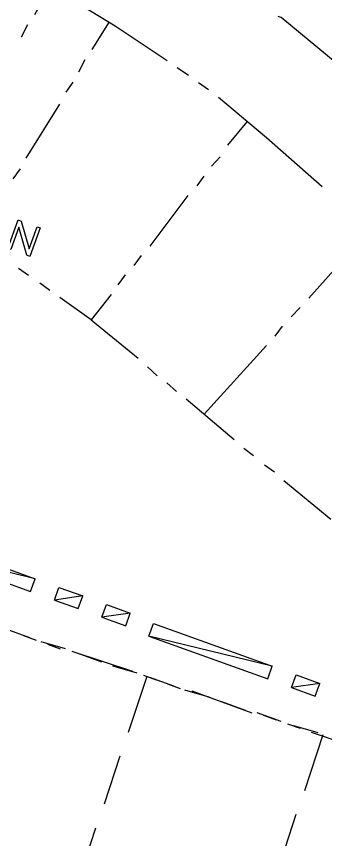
# Model space of a CAD drawing. Header units: feet. Extents: x 2484883 to 2491360, y 414166 to 419420.
# Drawn here: x 2487013 to 2487220, y 417659 to 418212 of the extents above; entities that cross this region are included whole.
import ezdxf

# ---------------------------------------------------------------- set-up
doc = ezdxf.new("R2010")
doc.units = ezdxf.units.FT
for name, color, linetype in [('CLEARING_LIMITS', 4, 'Continuous'), ('EXISTING_DETAIL', 9, 'Continuous'), ('SITE_BASE', 8, 'Continuous')]:
    doc.layers.add(name, color=color, linetype=linetype)

msp = doc.modelspace()

# ---------------------------------------------------------------- linework, layer by layer
at = {"layer": 'CLEARING_LIMITS'}
for points in [[(2487025.51, 417833.91), (2486942.65, 417854.25), (2486945.73, 417862.76), (2487025.51, 417833.91)], [(2487022.43, 417825.4), (2487025.51, 417833.91), (2486942.65, 417854.25), (2487022.43, 417825.4)], [(2487057.42, 417822.38), (2487038.39, 417819.63), (2487041.46, 417828.14), (2487057.42, 417822.38)], [(2487054.34, 417813.87), (2487057.42, 417822.38), (2487038.39, 417819.63), (2487054.34, 417813.87)], [(2487089.33, 417810.84), (2487070.3, 417808.1), (2487073.38, 417816.61), (2487089.33, 417810.84)], [(2487086.25, 417802.33), (2487089.33, 417810.84), (2487070.3, 417808.1), (2487086.25, 417802.33)], [(2487184.68, 417775.16), (2487101.83, 417795.5), (2487104.9, 417804), (2487184.68, 417775.16)], [(2487181.6, 417766.65), (2487184.68, 417775.16), (2487101.83, 417795.5), (2487181.6, 417766.65)], [(2487216.59, 417763.62), (2487197.56, 417760.88), (2487200.64, 417769.39), (2487216.59, 417763.62)], [(2487213.51, 417755.11), (2487216.59, 417763.62), (2487197.56, 417760.88), (2487213.51, 417755.11)]]:
    msp.add_lwpolyline(points, dxfattribs=at)
at = {"layer": 'EXISTING_DETAIL'}
for p, q in [((2487016.43, 418198.02), (2487020.57, 418206.15)), ((2487063.8, 418189.32), (2487075.36, 418207.99)), ((2487054.84, 418174.52), (2487058.98, 418182.64)), ((2487128.48, 418171.94), (2487120.74, 418177.15)), ((2487046.27, 418160.78), (2487051.08, 418167.45)), ((2487141.84, 418162.31), (2487135.16, 418167.13)), ((2487019.38, 418116.37), (2487042.12, 418152.65)), ((2487154.85, 418125.12), (2487167.77, 418140.9)), ((2487143.77, 418111.09), (2487149.65, 418117.38)), ((2487010.81, 418102.63), (2487015.63, 418109.31)), ((2487134.13, 418097.74), (2487138.95, 418104.41)), ((2487102.7, 418057.38), (2487128.24, 418091.45)), ((2487209.16, 418022.5), (2487249.66, 418067.99)), ((2487091.99, 418044.41), (2487096.81, 418051.09)), ((2487020.98, 418037.62), (2487014.3, 418042.44)), ((2487081.29, 418031.44), (2487086.11, 418038.12)), ((2487035.4, 418027.59), (2487028.72, 418032.41)), ((2487197.39, 418009.91), (2487203.28, 418016.21)), ((2487063.17, 418007.93), (2487094.72, 417982.09)), ((2487186.69, 417996.95), (2487191.51, 418003.62)), ((2487138.85, 417944.48), (2487180.81, 417990.65)), ((2487101.01, 417976.2), (2487107.3, 417970.32)), ((2487113.98, 417965.5), (2487120.27, 417959.62)), ((2487126.95, 417954.8), (2487159.18, 417927.51)), ((2487165.47, 417921.63), (2487172.15, 417916.81)), ((2487179.5, 417910.54), (2487186.18, 417905.72)), ((2487192.47, 417899.84), (2487224.02, 417874)), ((2487017.75, 417795.82), (2487026.26, 417792.75)), ((2487033.71, 417790.06), (2487042.22, 417786.98)), ((2487050.05, 417785.35), (2487090.85, 417771.8)), ((2487098.3, 417769.11), (2487106.81, 417766.03)), ((2487114.25, 417763.34), (2487122.76, 417760.26)), ((2487130.59, 417758.63), (2487171.01, 417744.02)), ((2487178.85, 417742.39), (2487187.36, 417739.31)), ((2487194.8, 417736.62), (2487203.31, 417733.54)), ((2487210.76, 417730.85), (2487251.56, 417717.3))]:
    msp.add_line(p, q, dxfattribs=at)
for points in [[(2487025.39, 418212.83), (2487035.89, 418231.88), (2487079.23, 418205.39), (2487114.07, 418181.97)], [(2487262.76, 418147.45), (2487226.75, 418180.92), (2487190.65, 418210.81), (2487188.52, 418211.58)], [(2487148.51, 418157.49), (2487180.74, 418130.2), (2487218.2, 418097.41)], [(2487076.47, 418024.77), (2487063.17, 418007.93), (2487042.07, 418022.77)]]:
    msp.add_lwpolyline(points, dxfattribs=at)
at = {"layer": 'SITE_BASE'}
for p, q in [((2487022.01, 417794.29), (2487006.05, 417800.05)), ((2487045.79, 417786.89), (2487029.45, 417791.59)), ((2487070.26, 417778.04), (2487054.3, 417783.81)), ((2487094.04, 417770.64), (2487077.7, 417775.35)), ((2487100.43, 417768.34), (2487088.03, 417730.72)), ((2487118.51, 417761.8), (2487102.55, 417767.57)), ((2487142.29, 417754.4), (2487125.95, 417759.11)), ((2487166.76, 417745.56), (2487150.8, 417751.33)), ((2487190.55, 417738.16), (2487174.59, 417743.93)), ((2487215.4, 417730.38), (2487199.06, 417735.08)), ((2487218.59, 417729.22), (2487206.19, 417691.61)), ((2487082.26, 417714.77), (2487071.79, 417682.47)), ((2487200.42, 417675.65), (2487189.95, 417643.36)), ((2487066.02, 417666.52), (2487055.54, 417634.22))]:
    msp.add_line(p, q, dxfattribs=at)
msp.add_lwpolyline([(2487007.13, 418055.85), (2487014.05, 418075), (2487016.18, 418074.23), (2487021.43, 418055.49), (2487026.81, 418070.39), (2487028.94, 418069.62), (2487022.02, 418050.47), (2487019.89, 418051.24), (2487014.64, 418069.98), (2487009.25, 418055.09), (2487007.13, 418055.85)], dxfattribs=at)

doc.saveas('drawing.dxf')
